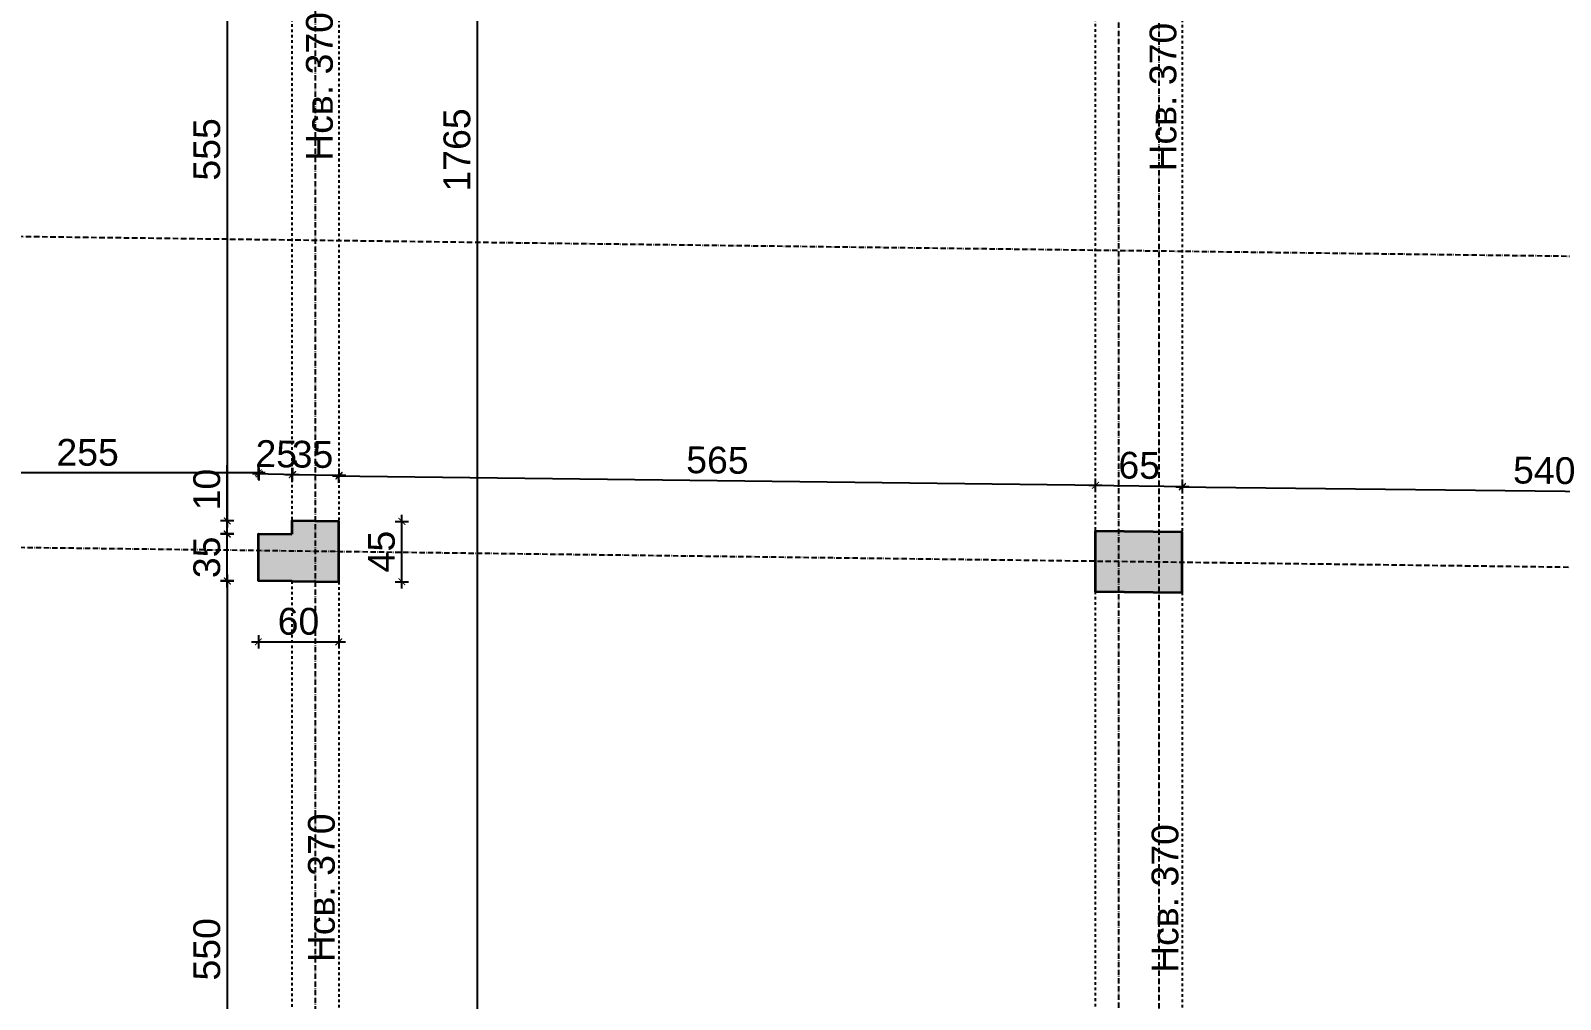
# Model space of a CAD drawing. Header units: inches. Extents: x -72385 to 39588, y -6525 to 66685.
# Drawn here: x -44367 to -43225, y 1471 to 2195 of the extents above; entities that cross this region are included whole.
import ezdxf

# ---------------------------------------------------------------- set-up
doc = ezdxf.new("R2010")
doc.units = ezdxf.units.IN
doc.header["$MEASUREMENT"] = 0
doc.linetypes.add('DashDot', pattern=[0.6, 0.4, -0.1, 0, -0.1])
doc.linetypes.add('Hidden', pattern=[0.4, 0.2, -0.2])
for name, color, linetype, lineweight in [('Линия на разрез', 252, 'DashDot', 25), ('Надписи Hсв', 252, 'Continuous', 25), ('Надписи коти вътрешни', 252, 'Continuous', 25), ('Оси', 252, 'DashDot', 25), ('Пунктир', 253, 'Hidden', 25), ('Разрезни линии', 7, 'Continuous', 35), ('Щрих стени', 254, 'Continuous', 25)]:
    doc.layers.add(name, color=color, linetype=linetype, lineweight=lineweight)
doc.styles.add('Arial Regular', font='arial.ttf')
doc.styles.get("Standard").update_dxf_attribs({"font": 'arial.ttf'})
doc.dimstyles.new('Annotative', dxfattribs={"dimscale": 0, "dimtxt": 20, "dimasz": 5, "dimexe": 5, "dimexo": 5, "dimgap": 5, "dimtad": 1, "dimdec": 0, "dimzin": 0, "dimdsep": 46, "dimtxsty": 'Standard', "dimblk": 'ARCHTICK', "dimcen": 5, "dimdle": 5, "dimadec": 0, "dimazin": 0, "dimtfac": 1, "dimtdec": 0, "dimtofl": 0, "dimtmove": 0, "dimatfit": 3, "dimldrblk": 'ARCHTICK', "dimfxl": 5, "dimfxlon": 1, "dimtolj": 1, "dimtzin": 0, "dimarcsym": 1})

# ---------------------------------------------------------------- blocks, each defined once
blk = doc.blocks.new('_ArchTick')
at = {"color": 0, "linetype": 'ByBlock', "const_width": 0.15}
blk.add_lwpolyline([(-0.5, -0.5), (0.5, 0.5)], dxfattribs=at)
blk = doc.blocks.new('*D2163')
at = {"layer": 'Defpoints', "color": 0, "ltscale": 50, "transparency": 16777216}
for p in [(-44137, 1862.9), (-44172.3, 1838.7), (-44137.3, 1838.3)]:
    blk.add_point(p, dxfattribs=at)
at = {"layer": 'Надписи коти вътрешни', "color": 0, "lineweight": -2, "ltscale": 50, "transparency": 16777216}
for p, q in [((-44177, 1863.4), (-44132, 1862.8)), ((-44172.1, 1858.3), (-44172, 1868.3)), ((-44137.1, 1857.9), (-44137, 1867.9))]:
    blk.add_line(p, q, dxfattribs=at)
at = {"layer": 'Надписи коти вътрешни', "color": 0, "lineweight": -2, "ltscale": 50, "transparency": 16777216, "xscale": 5, "yscale": 5, "zscale": 5}
for p, rotation in [((-44172, 1863.3), 179.2706286525492), ((-44137, 1862.9), 359.2706286525492)]:
    blk.add_blockref('_ArchTick', p, dxfattribs=dict(at, rotation=rotation))
at = {"layer": 'Надписи коти вътрешни', "color": 0, "ltscale": 50, "transparency": 16777216, "insert": (-44156.8, 1878.3), "char_height": 20, "attachment_point": 5, "rotation": 359.2706}
blk.add_mtext('\\A1;35', dxfattribs=at)
blk = doc.blocks.new('*D2164')
at = {"layer": 'Defpoints', "color": 0, "ltscale": 50, "transparency": 16777216}
for p in [(-43572, 1855.4), (-44137.3, 1838.3), (-43572.3, 1831.4)]:
    blk.add_point(p, dxfattribs=at)
at = {"layer": 'Надписи коти вътрешни', "color": 0, "lineweight": -2, "ltscale": 50, "transparency": 16777216}
for p, q in [((-44137.1, 1857.2), (-44137, 1867.2)), ((-44142, 1862.3), (-43567, 1855.3)), ((-43572.1, 1850.4), (-43572, 1860.4))]:
    blk.add_line(p, q, dxfattribs=at)
at = {"layer": 'Надписи коти вътрешни', "color": 0, "lineweight": -2, "ltscale": 50, "transparency": 16777216, "xscale": 5, "yscale": 5, "zscale": 5}
for p, rotation in [((-44137, 1862.2), 179.3028984625034), ((-43572, 1855.4), 359.3028984625034)]:
    blk.add_blockref('_ArchTick', p, dxfattribs=dict(at, rotation=rotation))
at = {"layer": 'Надписи коти вътрешни', "color": 0, "ltscale": 50, "transparency": 16777216, "insert": (-43854.4, 1874), "char_height": 20, "attachment_point": 5, "rotation": 359.3029}
blk.add_mtext('\\A1;565', dxfattribs=at)
blk = doc.blocks.new('*D2165')
at = {"layer": 'Defpoints', "color": 0, "ltscale": 50, "transparency": 16777216}
for p in [(-43507.1, 1854.6), (-43572.3, 1831.4), (-43507.3, 1830.6)]:
    blk.add_point(p, dxfattribs=at)
at = {"layer": 'Надписи коти вътрешни', "color": 0, "lineweight": -2, "ltscale": 50, "transparency": 16777216}
for p, q in [((-43577.1, 1855.4), (-43502.1, 1854.5)), ((-43572.1, 1850.3), (-43572, 1860.3)), ((-43507.1, 1849.6), (-43507, 1859.6))]:
    blk.add_line(p, q, dxfattribs=at)
at = {"layer": 'Надписи коти вътрешни', "color": 0, "lineweight": -2, "ltscale": 50, "transparency": 16777216, "xscale": 5, "yscale": 5, "zscale": 5}
for p, rotation in [((-43572.1, 1855.3), 179.3267287610419), ((-43507.1, 1854.6), 359.3267287610419)]:
    blk.add_blockref('_ArchTick', p, dxfattribs=dict(at, rotation=rotation))
at = {"layer": 'Надписи коти вътрешни', "color": 0, "ltscale": 50, "transparency": 16777216, "insert": (-43539.4, 1870.1), "char_height": 20, "attachment_point": 5, "rotation": 359.3267}
blk.add_mtext('\\A1;65', dxfattribs=at)
blk = doc.blocks.new('*D2166')
at = {"layer": 'Defpoints', "color": 0, "ltscale": 50, "transparency": 16777216}
for p in [(-42967.1, 1847.9), (-43507.3, 1830.6), (-42967.4, 1824.4)]:
    blk.add_point(p, dxfattribs=at)
at = {"layer": 'Надписи коти вътрешни', "color": 0, "lineweight": -2, "ltscale": 50, "transparency": 16777216}
for p, q in [((-43512.1, 1854.2), (-42962.1, 1847.9)), ((-43507.1, 1849.1), (-43507, 1859.1)), ((-42967.2, 1842.9), (-42967, 1852.9))]:
    blk.add_line(p, q, dxfattribs=at)
at = {"layer": 'Надписи коти вътрешни', "color": 0, "lineweight": -2, "ltscale": 50, "transparency": 16777216, "xscale": 5, "yscale": 5, "zscale": 5}
for p, rotation in [((-43507.1, 1854.1), 179.3420999811466), ((-42967.1, 1847.9), 359.3420999811466)]:
    blk.add_blockref('_ArchTick', p, dxfattribs=dict(at, rotation=rotation))
at = {"layer": 'Надписи коти вътрешни', "color": 0, "ltscale": 50, "transparency": 16777216, "insert": (-43236.9, 1866.3), "char_height": 20, "attachment_point": 5, "rotation": 359.3421}
blk.add_mtext('\\A1;540', dxfattribs=at)
blk = doc.blocks.new('*D2170')
at = {"layer": 'Defpoints', "color": 0, "ltscale": 50, "transparency": 16777216}
for p in [(-44196.7, 1863.7), (-44197.3, 1829.2), (-44172.3, 1828.7)]:
    blk.add_point(p, dxfattribs=at)
at = {"layer": 'Надписи коти вътрешни', "color": 0, "lineweight": -2, "ltscale": 50, "transparency": 16777216}
for p, q in [((-44166.7, 1863.2), (-44201.7, 1863.8)), ((-44196.8, 1858.8), (-44196.6, 1868.7)), ((-44171.8, 1858.3), (-44171.6, 1868.3))]:
    blk.add_line(p, q, dxfattribs=at)
at = {"layer": 'Надписи коти вътрешни', "color": 0, "lineweight": -2, "ltscale": 50, "transparency": 16777216, "xscale": 5, "yscale": 5, "zscale": 5}
for p, rotation in [((-44196.7, 1863.7), 178.8711573689554), ((-44171.7, 1863.3), 358.8711573689554)]:
    blk.add_blockref('_ArchTick', p, dxfattribs=dict(at, rotation=rotation))
at = {"layer": 'Надписи коти вътрешни', "color": 0, "ltscale": 50, "transparency": 16777216, "insert": (-44183.9, 1878.7), "char_height": 20, "attachment_point": 5, "rotation": 358.8712}
blk.add_mtext('\\A1;25', dxfattribs=at)
blk = doc.blocks.new('*D2171')
at = {"layer": 'Defpoints', "color": 0, "ltscale": 50, "transparency": 16777216}
for p in [(-44452.3, 1864.6), (-44452.3, 1819), (-44197.3, 1819)]:
    blk.add_point(p, dxfattribs=at)
at = {"layer": 'Надписи коти вътрешни', "color": 0, "lineweight": -2, "ltscale": 50, "transparency": 16777216}
for p, q in [((-44192.3, 1864.6), (-44457.3, 1864.6)), ((-44452.3, 1859.6), (-44452.3, 1869.6)), ((-44197.3, 1859.6), (-44197.3, 1869.6))]:
    blk.add_line(p, q, dxfattribs=at)
at = {"layer": 'Надписи коти вътрешни', "color": 0, "lineweight": -2, "ltscale": 50, "transparency": 16777216, "xscale": 5, "yscale": 5, "zscale": 5, "rotation": 180}
blk.add_blockref('_ArchTick', (-44452.3, 1864.6), dxfattribs=at)
at = {"layer": 'Надписи коти вътрешни', "color": 0, "lineweight": -2, "ltscale": 50, "transparency": 16777216, "xscale": 5, "yscale": 5, "zscale": 5}
blk.add_blockref('_ArchTick', (-44197.3, 1864.6), dxfattribs=at)
at = {"layer": 'Надписи коти вътрешни', "color": 0, "ltscale": 50, "transparency": 16777216, "insert": (-44324.8, 1879.8), "char_height": 20, "attachment_point": 5}
blk.add_mtext('\\A1;255', dxfattribs=at)
blk = doc.blocks.new('*D4170')
at = {"layer": 'Defpoints', "color": 0, "ltscale": 50, "transparency": 16777216}
for p in [(-44197.3, 1784), (-44137.3, 1784), (-44137.3, 1738.3)]:
    blk.add_point(p, dxfattribs=at)
at = {"layer": 'Надписи коти вътрешни', "color": 0, "lineweight": -2, "ltscale": 50, "transparency": 16777216}
for p, q in [((-44202.3, 1738.3), (-44132.3, 1738.3)), ((-44197.3, 1743.3), (-44197.3, 1733.3)), ((-44137.3, 1743.3), (-44137.3, 1733.3))]:
    blk.add_line(p, q, dxfattribs=at)
at = {"layer": 'Надписи коти вътрешни', "color": 0, "lineweight": -2, "ltscale": 50, "transparency": 16777216, "xscale": 5, "yscale": 5, "zscale": 5, "rotation": 180}
blk.add_blockref('_ArchTick', (-44197.3, 1738.3), dxfattribs=at)
at = {"layer": 'Надписи коти вътрешни', "color": 0, "lineweight": -2, "ltscale": 50, "transparency": 16777216, "xscale": 5, "yscale": 5, "zscale": 5}
blk.add_blockref('_ArchTick', (-44137.3, 1738.3), dxfattribs=at)
at = {"layer": 'Надписи коти вътрешни', "color": 0, "ltscale": 50, "transparency": 16777216, "insert": (-44167.3, 1753.6), "char_height": 20, "attachment_point": 5}
blk.add_mtext('\\A1;60', dxfattribs=at)
blk = doc.blocks.new('*D2191')
at = {"layer": 'Defpoints', "color": 0, "ltscale": 50, "transparency": 16777216}
for p in [(-44137.3, 1828.3), (-44090.1, 1828.3), (-44137.3, 1783.3)]:
    blk.add_point(p, dxfattribs=at)
at = {"layer": 'Надписи коти вътрешни', "color": 0, "lineweight": -2, "ltscale": 50, "transparency": 16777216}
for p, q in [((-44095.1, 1828.3), (-44085.1, 1828.3)), ((-44090.1, 1778.3), (-44090.1, 1833.3)), ((-44095.1, 1783.3), (-44085.1, 1783.3))]:
    blk.add_line(p, q, dxfattribs=at)
at = {"layer": 'Надписи коти вътрешни', "color": 0, "lineweight": -2, "ltscale": 50, "transparency": 16777216, "xscale": 5, "yscale": 5, "zscale": 5}
for p, rotation in [((-44090.1, 1828.3), 90), ((-44090.1, 1783.3), 270)]:
    blk.add_blockref('_ArchTick', p, dxfattribs=dict(at, rotation=rotation))
at = {"layer": 'Надписи коти вътрешни', "color": 0, "ltscale": 50, "transparency": 16777216, "insert": (-44105.3, 1805.8), "char_height": 20, "attachment_point": 5, "rotation": 90}
blk.add_mtext('\\A1;45', dxfattribs=at)
blk = doc.blocks.new('*D2192')
at = {"layer": 'Defpoints', "color": 0, "ltscale": 50, "transparency": 16777216}
for p in [(-44172.3, 1783.7), (-44220.5, 1233.7), (-44172.3, 1233.7)]:
    blk.add_point(p, dxfattribs=at)
at = {"layer": 'Надписи коти вътрешни', "color": 0, "lineweight": -2, "ltscale": 50, "transparency": 16777216}
for p, q in [((-44215.5, 1783.7), (-44225.5, 1783.7)), ((-44220.5, 1788.7), (-44220.5, 1228.7)), ((-44215.5, 1233.7), (-44225.5, 1233.7))]:
    blk.add_line(p, q, dxfattribs=at)
at = {"layer": 'Надписи коти вътрешни', "color": 0, "lineweight": -2, "ltscale": 50, "transparency": 16777216, "xscale": 5, "yscale": 5, "zscale": 5}
for p, rotation in [((-44220.5, 1783.7), 90), ((-44220.5, 1233.7), 270)]:
    blk.add_blockref('_ArchTick', p, dxfattribs=dict(at, rotation=rotation))
at = {"layer": 'Надписи коти вътрешни', "color": 0, "ltscale": 50, "transparency": 16777216, "insert": (-44235.7, 1508.7), "char_height": 20, "attachment_point": 5, "rotation": 90}
blk.add_mtext('\\A1;550', dxfattribs=at)
blk = doc.blocks.new('*D2193')
at = {"layer": 'Defpoints', "color": 0, "ltscale": 50, "transparency": 16777216}
for p in [(-44220.5, 1819), (-44197.3, 1819), (-44197.3, 1784)]:
    blk.add_point(p, dxfattribs=at)
at = {"layer": 'Надписи коти вътрешни', "color": 0, "lineweight": -2, "ltscale": 50, "transparency": 16777216}
for p, q in [((-44215.5, 1819), (-44225.5, 1819)), ((-44220.5, 1779), (-44220.5, 1824)), ((-44215.5, 1784), (-44225.5, 1784))]:
    blk.add_line(p, q, dxfattribs=at)
at = {"layer": 'Надписи коти вътрешни', "color": 0, "lineweight": -2, "ltscale": 50, "transparency": 16777216, "xscale": 5, "yscale": 5, "zscale": 5}
for p, rotation in [((-44220.5, 1819), 90), ((-44220.5, 1784), 270)]:
    blk.add_blockref('_ArchTick', p, dxfattribs=dict(at, rotation=rotation))
at = {"layer": 'Надписи коти вътрешни', "color": 0, "ltscale": 50, "transparency": 16777216, "insert": (-44235.7, 1801.5), "char_height": 20, "attachment_point": 5, "rotation": 90}
blk.add_mtext('\\A1;35', dxfattribs=at)
blk = doc.blocks.new('*D4169')
at = {"layer": 'Defpoints', "color": 0, "ltscale": 50, "transparency": 16777216}
for p in [(-44220.5, 1828.7), (-44172.3, 1828.7), (-44172.3, 1818.7)]:
    blk.add_point(p, dxfattribs=at)
at = {"layer": 'Надписи коти вътрешни', "color": 0, "lineweight": -2, "ltscale": 50, "transparency": 16777216}
for p, q in [((-44220.5, 1828.7), (-44220.5, 1870.4)), ((-44215.5, 1828.7), (-44225.5, 1828.7)), ((-44220.5, 1813.7), (-44220.5, 1828.7)), ((-44215.5, 1818.7), (-44225.5, 1818.7))]:
    blk.add_line(p, q, dxfattribs=at)
at = {"layer": 'Надписи коти вътрешни', "color": 0, "lineweight": -2, "ltscale": 50, "transparency": 16777216, "xscale": 5, "yscale": 5, "zscale": 5}
for p, rotation in [((-44220.5, 1828.7), 90), ((-44220.5, 1818.7), 270)]:
    blk.add_blockref('_ArchTick', p, dxfattribs=dict(at, rotation=rotation))
at = {"layer": 'Надписи коти вътрешни', "color": 0, "ltscale": 50, "transparency": 16777216, "insert": (-44235.7, 1852.1), "char_height": 20, "attachment_point": 5, "rotation": 90}
blk.add_mtext('\\A1;10', dxfattribs=at)
blk = doc.blocks.new('*D2194')
at = {"layer": 'Defpoints', "color": 0, "ltscale": 50, "transparency": 16777216}
for p in [(-44172.3, 2383.7), (-44220.5, 1828.7), (-44172.3, 1828.7)]:
    blk.add_point(p, dxfattribs=at)
at = {"layer": 'Надписи коти вътрешни', "color": 0, "lineweight": -2, "ltscale": 50, "transparency": 16777216}
for p, q in [((-44220.5, 2388.7), (-44220.5, 1823.7)), ((-44215.5, 2383.7), (-44225.5, 2383.7)), ((-44215.5, 1828.7), (-44225.5, 1828.7))]:
    blk.add_line(p, q, dxfattribs=at)
at = {"layer": 'Надписи коти вътрешни', "color": 0, "lineweight": -2, "ltscale": 50, "transparency": 16777216, "xscale": 5, "yscale": 5, "zscale": 5}
for p, rotation in [((-44220.5, 2383.7), 90), ((-44220.5, 1828.7), 270)]:
    blk.add_blockref('_ArchTick', p, dxfattribs=dict(at, rotation=rotation))
at = {"layer": 'Надписи коти вътрешни', "color": 0, "ltscale": 50, "transparency": 16777216, "insert": (-44235.7, 2106.2), "char_height": 20, "attachment_point": 5, "rotation": 90}
blk.add_mtext('\\A1;555', dxfattribs=at)
blk = doc.blocks.new('*D2241')
at = {"layer": 'Defpoints', "color": 0, "ltscale": 50, "transparency": 16777216}
for p in [(-44137.3, 2988.4), (-44033.7, 2988.4), (-44137.3, 1223.2)]:
    blk.add_point(p, dxfattribs=at)
at = {"layer": 'Надписи коти вътрешни', "color": 0, "lineweight": -2, "ltscale": 50, "transparency": 16777216}
for p, q in [((-44038.7, 2988.4), (-44028.7, 2988.4)), ((-44033.7, 1218.2), (-44033.7, 2993.4)), ((-44038.7, 1223.2), (-44028.7, 1223.2))]:
    blk.add_line(p, q, dxfattribs=at)
at = {"layer": 'Надписи коти вътрешни', "color": 0, "lineweight": -2, "ltscale": 50, "transparency": 16777216, "xscale": 5, "yscale": 5, "zscale": 5}
for p, rotation in [((-44033.7, 2988.4), 90), ((-44033.7, 1223.2), 270)]:
    blk.add_blockref('_ArchTick', p, dxfattribs=dict(at, rotation=rotation))
at = {"layer": 'Надписи коти вътрешни', "color": 0, "ltscale": 50, "transparency": 16777216, "insert": (-44048.9, 2105.8), "char_height": 20, "attachment_point": 5, "rotation": 90}
blk.add_mtext('\\A1;1765', dxfattribs=at)

msp = doc.modelspace()

# ---------------------------------------------------------------- hatches: boundary and pattern name
at = {"layer": 'Щрих стени', "ltscale": 10}
h = msp.add_hatch(color=256, dxfattribs=at)
h.dxf.hatch_style = 1
h.paths.add_polyline_path([(-44137.3, 1233.2), (-44172.3, 1233.7), (-44172.3, 1188.6), (-44137.3, 1188.2)])
h.paths.add_polyline_path([(-43837.3, 1219.4), (-43872.3, 1219.8), (-43872.3, 1184.8), (-43837.3, 1184.4)])
h.paths.add_polyline_path([(-43507.3, 1225.2), (-43572.3, 1226), (-43572.3, 1181), (-43507.3, 1180.2)])
h.paths.add_polyline_path([(-43207.3, 1211.4), (-43242.3, 1211.8), (-43242.3, 1176.8), (-43207.3, 1176.4)])
h.paths.add_polyline_path([(-42907.3, 1217.5), (-42942.3, 1218), (-42942.3, 1173), (-42907.3, 1172.5)])
h.paths.add_polyline_path([(-42607.3, 1203.7), (-42642.3, 1204.2), (-42642.3, 1169.2), (-42607.3, 1168.7)])
h.paths.add_polyline_path([(-42307.3, 1199.9), (-42292.3, 1199.7), (-42292.3, 1804.8), (-42307.3, 1805), (-42342.3, 1805.4), (-42342.3, 1760.4), (-42307.3, 1760), (-42307.3, 1209.9), (-42342.3, 1210.4), (-42342.3, 1165.4), (-42307.3, 1164.9)])
h.paths.add_polyline_path([(-42907.3, 1812.6), (-42942.3, 1813), (-42942.3, 1803), (-42967.3, 1803.4), (-42967.3, 1768.4), (-42942.3, 1768), (-42942.3, 1768), (-42907.3, 1767.6)])
h.paths.add_polyline_path([(-43507.3, 1820.2), (-43572.3, 1821.1), (-43572.3, 1776.1), (-43507.3, 1775.2)])
h.paths.add_polyline_path([(-44137.3, 1828.3), (-44172.3, 1828.7), (-44172.3, 1818.7), (-44197.3, 1819), (-44197.3, 1784), (-44172.3, 1783.7), (-44172.3, 1783.7), (-44137.3, 1783.3)])

# ---------------------------------------------------------------- linework, layer by layer
at = {"layer": 'Линия на разрез', "ltscale": 10}
msp.add_lwpolyline([(-52477.2, 2144.4), (-41314.8, 2002.3), (-41314.8, 1502.3), (-40082.4, 1486.6)], dxfattribs=at)
at = {"layer": 'Оси', "ltscale": 10}
msp.add_line((-44154.8, 3406.1), (-44154.8, 805.9), dxfattribs=at)
for points in [[(-43574.8, 3398.7), (-43574.8, 3378.5), (-43554.8, 3378.2), (-43554.8, 818.5), (-43574.8, 818.8), (-43574.8, 798.5)], [(-43504.8, 3397.8), (-43504.8, 3377.6), (-43524.8, 3377.8), (-43524.8, 818.1), (-43504.8, 817.9), (-43504.8, 797.6)], [(-39839.8, 1751), (-51384.8, 1898), (-51384.8, 2028), (-52699.8, 2044.8)]]:
    msp.add_lwpolyline(points, dxfattribs=at)
at = {"layer": 'Пунктир', "ltscale": 10}
for p, q in [((-44172.3, 2383.7), (-44172.3, 1828.7)), ((-44137.3, 2383.3), (-44137.3, 1828.3)), ((-43572.3, 2376.1), (-43572.3, 1821.1)), ((-43507.3, 2375.3), (-43507.3, 1820.2)), ((-44172.3, 1783.7), (-44172.3, 1233.7)), ((-44137.3, 1783.3), (-44137.3, 1233.2)), ((-43572.3, 1776.1), (-43572.3, 1226)), ((-43507.3, 1775.2), (-43507.3, 1225.2))]:
    msp.add_line(p, q, dxfattribs=at)
at = {"layer": 'Разрезни линии', "ltscale": 50}
for points in [[(-44172.3, 1783.7), (-44137.3, 1783.3), (-44137.3, 1828.3), (-44172.3, 1828.7), (-44172.3, 1818.7)], [(-44172.3, 1783.7), (-44172.3, 1783.7), (-44197.3, 1784), (-44197.3, 1819), (-44172.3, 1818.7)]]:
    msp.add_lwpolyline(points, dxfattribs=at)
msp.add_lwpolyline([(-43507.3, 1775.2), (-43507.3, 1820.2), (-43572.3, 1821.1), (-43572.3, 1776.1)], close=True, dxfattribs=at)

# ---------------------------------------------------------------- texts
at = {"layer": 'Надписи Hсв', "ltscale": 100, "char_height": 20, "width": 180.489, "attachment_point": 1, "rotation": 90, "style": 'Arial Regular'}
for insert in [(-44161.7, 2097.7), (-43531.7, 2089.7), (-44160.2, 1499.1), (-43530.2, 1491.1)]:
    msp.add_mtext('\\pxt8;Hсв. 370', dxfattribs=dict(at, insert=insert))

# ---------------------------------------------------------------- dimensions: what is measured, and where the dimension line sits
at = {"layer": 'Надписи коти вътрешни', "ltscale": 50}
for base, p1, p2, picture, middle in [((-44033.7, 2988.4), (-44137.3, 1223.2), (-44137.3, 2988.4), '*D2241', (-44048.9, 2105.8)), ((-44220.5, 1828.7), (-44172.3, 2383.7), (-44172.3, 1828.7), '*D2194', (-44235.7, 2106.2)), ((-44220.5, 1828.7), (-44172.3, 1818.7), (-44172.3, 1828.7), '*D4169', (-44235.7, 1852.1)), ((-44090.1, 1828.3), (-44137.3, 1783.3), (-44137.3, 1828.3), '*D2191', (-44105.3, 1805.8)), ((-44220.5, 1233.7), (-44172.3, 1783.7), (-44172.3, 1233.7), '*D2192', (-44235.7, 1508.7))]:
    dim = msp.add_linear_dim(base=base, p1=p1, p2=p2, angle=90, dimstyle='Annotative', override={"dimscale": 0, "dimtix": 0, "dimtofl": 0, "dimtmove": 0, "dimatfit": 3}, dxfattribs=at)
    dim.commit()
    dim.dimension.update_dxf_attribs({"geometry": picture, "text_midpoint": middle})
for base, p1, p2, picture, middle in [((-44452.3, 1864.6), (-44197.3, 1819), (-44452.3, 1819), '*D2171', (-44324.8, 1879.8)), ((-44137.3, 1738.3), (-44197.3, 1784), (-44137.3, 1784), '*D4170', (-44167.3, 1753.6))]:
    dim = msp.add_linear_dim(base=base, p1=p1, p2=p2, dimstyle='Annotative', override={"dimscale": 0, "dimtix": 0, "dimtofl": 0, "dimtmove": 0, "dimatfit": 3}, dxfattribs=at)
    dim.commit()
    dim.dimension.update_dxf_attribs({"geometry": picture, "text_midpoint": middle})
for base, p1, p2, angle, picture, middle, dimtype in [((-44196.7, 1863.7), (-44172.3, 1828.7), (-44197.3, 1829.2), 178.8712, '*D2170', (-44184.2, 1863.5), 129), ((-44137, 1862.9), (-44172.3, 1838.7), (-44137.3, 1838.3), 359.2706, '*D2163', (-44157, 1863.1), 129), ((-44220.5, 1819), (-44197.3, 1784), (-44197.3, 1819), 90, '*D2193', (-44220.5, 1801.5), 128)]:
    dim = msp.add_linear_dim(base=base, p1=p1, p2=p2, angle=angle, dimstyle='Annotative', override={"dimscale": 0, "dimtix": 0, "dimtofl": 0, "dimtmove": 0, "dimatfit": 3}, dxfattribs=at)
    dim.commit()
    dim.dimension.update_dxf_attribs({"geometry": picture, "text_midpoint": middle, "dimtype": dimtype})
for p1, p2, distance, picture, middle in [((-44137.3, 1838.3), (-43572.3, 1831.4), 24, '*D2164', (-43854.4, 1874)), ((-43572.3, 1831.4), (-43507.3, 1830.6), 23.9, '*D2165', (-43539.4, 1870.1)), ((-43507.3, 1830.6), (-42967.4, 1824.4), 23.5, '*D2166', (-43236.9, 1866.3))]:
    dim = msp.add_aligned_dim(p1=p1, p2=p2, distance=distance, dimstyle='Annotative', override={"dimscale": 0, "dimtix": 0, "dimtofl": 0, "dimtmove": 0, "dimatfit": 3}, dxfattribs=at)
    dim.commit()
    dim.dimension.update_dxf_attribs({"geometry": picture, "text_midpoint": middle})

doc.saveas('drawing.dxf')
